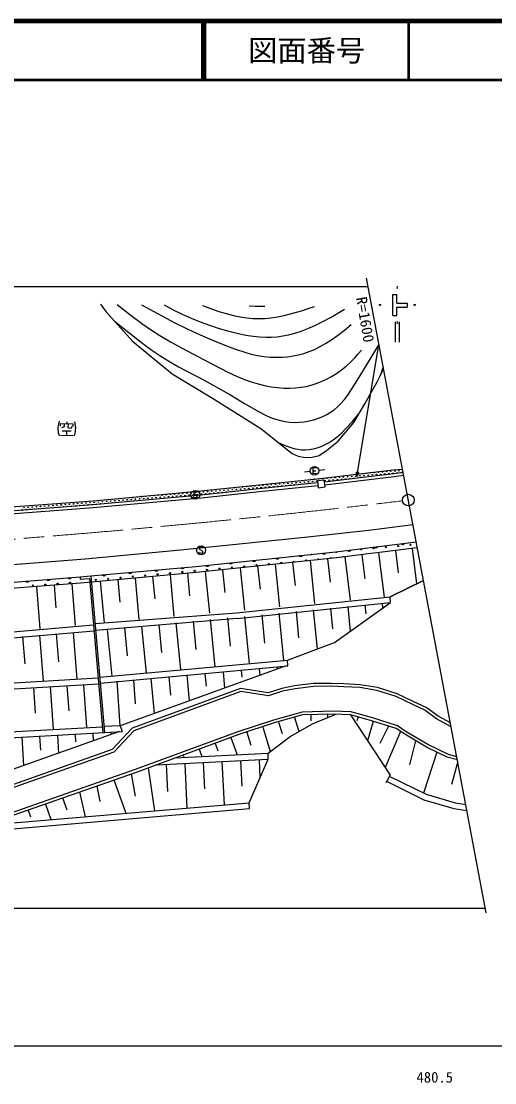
# Model space of a CAD drawing. Units: millimetres, scale not verified. Extents: x 40000 to 680000, y 20000 to 380000.
# Drawn here: x 477871 to 558752, y 198715 to 380000 of the extents above; entities that cross this region are included whole.
import ezdxf
from ezdxf.enums import TextEntityAlignment as Align

# ---------------------------------------------------------------- set-up
doc = ezdxf.new("R2010")
doc.units = ezdxf.units.MM
doc.header["$LTSCALE"] = 1000
doc.linetypes.add('CHAIN', pattern=[18.5, 12, -1.5, 3.5, -1.5])
for name, color, linetype, lineweight in [('M-BGD', 7, 'Continuous', 25), ('M-BMK', 2, 'CHAIN', 13), ('M-TTL', 2, 'Continuous', 140), ('M-TTL-BAND', 7, 'Continuous', 25), ('M-TTL-LINE', 7, 'Continuous', 50)]:
    doc.layers.add(name, color=color, linetype=linetype, lineweight=lineweight)
doc.layers.add('M-TTL-TXT', color=7, linetype='Continuous')
doc.styles.add('ＭＳ ゴシック', font='')
doc.styles.get('ＭＳ ゴシック').set_extended_font_data('MS Gothic')

# ---------------------------------------------------------------- blocks, each defined once
blk = doc.blocks.new('BUHIN4')
at = {"color": 7, "linetype": 'Continuous', "lineweight": 25}
blk.add_lwpolyline([(472, 255), (465, 316), (435, 370), (380, 428), (286, 497), (192, 533), (92, 535), (4, 497), (-49, 430), (-79, 382), (-99, 304), (-81, 240), (111, -192), (108, -273), (77, -366), (18, -435), (-45, -477), (-127, -501), (-241, -460), (-381, -358), (-435, -305), (-473, -236), (-488, -155), (-480, -55)], dxfattribs=at)
blk.add_circle((0, 0), 746, dxfattribs=at)
blk = doc.blocks.new('BUHIN1')
at = {"color": 7, "linetype": 'Continuous', "lineweight": 25}
for radius in [995, 30]:
    blk.add_circle((0, 0), radius, dxfattribs=at)
blk = doc.blocks.new('BUHIN21')
at = {"color": 7, "linetype": 'Continuous', "lineweight": 25}
for p, q in [((-827, 137), (393, -748)), ((692, 953), (507, 698)), ((-1511, -293), (189, -1527)), ((-220, -303), (-665, -916))]:
    blk.add_line(p, q, dxfattribs=at)
for points in [[(-274, 1728), (-496, 1602), (-698, 1452), (-875, 1284), (-1087, 1030), (-1312, 721), (-1461, 477), (-1582, 221), (-1677, -25), (-1746, -299)], [(179, 936), (25, 723), (-111, 600), (-278, 536), (-465, 560), (-650, 611)], [(-625, 926), (-343, 1315), (1356, 81), (1070, -313)], [(1728, 274), (1691, 5), (1599, -197), (1488, -440), (1316, -715), (1092, -1024), (908, -1252), (715, -1428), (521, -1593), (257, -1753)], [(684, 560), (345, 92), (303, 21), (308, -48), (350, -106), (677, -344), (768, -372), (835, -319), (909, -215)]]:
    blk.add_lwpolyline(points, dxfattribs=at)
blk = doc.blocks.new('BUHIN35')
at = {"color": 7, "linetype": 'Continuous', "lineweight": 25}
blk.add_line((-237, 172), (164, -119), dxfattribs=at)
blk.add_lwpolyline([(523, 223), (50, 566), (-488, -174), (-14, -518)], dxfattribs=at)
blk.add_circle((0, 0), 746, dxfattribs=at)
blk = doc.blocks.new('BUHIN38')
at = {"color": 7, "linetype": 'Continuous', "lineweight": 25}
blk.add_lwpolyline([(217, -124), (171, -164), (121, -192), (52, -216), (-11, -214), (-70, -200), (-138, -162), (-180, -117), (-213, -64), (-227, 8), (-229, 65), (-217, 124)], dxfattribs=at)
blk = doc.blocks.new('BUHIN39')
at = {"color": 7, "linetype": 'Continuous', "lineweight": 25}
blk.add_lwpolyline([(218, -122), (173, -162), (123, -190), (55, -215), (-8, -215), (-68, -201), (-135, -163), (-178, -120), (-212, -67), (-228, 5), (-230, 62), (-218, 122)], dxfattribs=at)
blk = doc.blocks.new('BUHIN40')
at = {"color": 7, "linetype": 'Continuous', "lineweight": 25}
blk.add_lwpolyline([(221, -118), (176, -159), (126, -188), (59, -214), (-4, -215), (-64, -202), (-132, -166), (-176, -123), (-210, -70), (-228, 1), (-231, 58), (-221, 118)], dxfattribs=at)
blk = doc.blocks.new('BUHIN44')
at = {"color": 7, "linetype": 'Continuous', "lineweight": 25}
blk.add_lwpolyline([(215, -127), (169, -167), (118, -193), (49, -216), (-14, -214), (-73, -199), (-140, -160), (-181, -115), (-213, -61), (-227, 11), (-228, 68), (-215, 127)], dxfattribs=at)

msp = doc.modelspace()

# ---------------------------------------------------------------- linework, layer by layer
at = {"layer": 'M-BGD'}
for p, q in [((557302, 227721), (536826, 336101)), ((252237, 334677), (537095, 334677)), ((541346, 329749), (541346, 333342)), ((541346, 333342), (542001, 333342)), ((542001, 331844), (542001, 333342)), ((542001, 331844), (543779, 331844)), ((543779, 331844), (543779, 331192)), ((491384, 331662), (492296, 330448)), ((492296, 330448), (496864, 325388)), ((542001, 329749), (542001, 331192)), ((542001, 331192), (543779, 331192)), ((541346, 329749), (542001, 329749)), ((541808, 325210), (541808, 328653)), ((542408, 328653), (542408, 325210)), ((496864, 325388), (503664, 319773)), ((535196, 302223), (538975, 324725)), ((503664, 319773), (510557, 315625)), ((538690, 318411), (539761, 320565)), ((536560, 314686), (538690, 318411)), ((510557, 315625), (518783, 310436)), ((534704, 311452), (536560, 314686)), ((518783, 310436), (524122, 306165)), ((531984, 308267), (534704, 311452)), ((530038, 306668), (531984, 308267)), ((528772, 305865), (530038, 306668)), ((524122, 306165), (525189, 305700)), ((525189, 305700), (526376, 305520)), ((526376, 305520), (527586, 305537)), ((527586, 305537), (528772, 305865)), ((527230, 303128), (526238, 303004)), ((528411, 301875), (541424, 303411)), ((528718, 303313), (529711, 303437)), ((541424, 303411), (542979, 303530)), ((543096, 302915), (541533, 302719)), ((508571, 299785), (528411, 301875)), ((528497, 301192), (517958, 300080)), ((529640, 301641), (528452, 301511)), ((528452, 301511), (528581, 300334)), ((529769, 300464), (529640, 301641)), ((541533, 302719), (529662, 301309)), ((541594, 302203), (529723, 300793)), ((543192, 302404), (541594, 302203)), ((490166, 298107), (508571, 299785)), ((517958, 300080), (508593, 299084)), ((518013, 299563), (508648, 298567)), ((528552, 300675), (518013, 299563)), ((528581, 300334), (529769, 300464)), ((490096, 297398), (452184, 294585)), ((459744, 295848), (490166, 298107)), ((508601, 299084), (490087, 297397)), ((508648, 298567), (490135, 296879)), ((490135, 296879), (452219, 294066)), ((537723, 293156), (544774, 294030)), ((505068, 289705), (526846, 291940)), ((526846, 291940), (537723, 293156)), ((531586, 289398), (545330, 291088)), ((531586, 289398), (545330, 291088)), ((488765, 288209), (505068, 289705)), ((507674, 286899), (531586, 289398)), ((507674, 286899), (531586, 289398)), ((531705, 288355), (507777, 285854)), ((545458, 290046), (531705, 288355)), ((533154, 288533), (534067, 281104)), ((536033, 288887), (536536, 284793)), ((538912, 289241), (539847, 281633)), ((541791, 289595), (542256, 285813)), ((544671, 289949), (545410, 283934)), ((466988, 286514), (477893, 287338)), ((477893, 287338), (488765, 288209)), ((489786, 285260), (507674, 286899)), ((489786, 285260), (507674, 286899)), ((515256, 286636), (516007, 279452)), ((518245, 286948), (518654, 283033)), ((521234, 287261), (521993, 280000)), ((524223, 287573), (524637, 283611)), ((527212, 287885), (527979, 280548)), ((530201, 288198), (530620, 284190)), ((469902, 283703), (487931, 285101)), ((469902, 283703), (487931, 285101)), ((487931, 285101), (489786, 285260)), ((487931, 285101), (489786, 285260)), ((487931, 285101), (487964, 284722)), ((487964, 284722), (489520, 284856)), ((489520, 284856), (491784, 258524)), ((489786, 285260), (492084, 258541)), ((507777, 285854), (489879, 284215)), ((494354, 284624), (494705, 280787)), ((497335, 284898), (497985, 277804)), ((500317, 285171), (500668, 281332)), ((503298, 285444), (503948, 278349)), ((506279, 285717), (506631, 281878)), ((509278, 286011), (510021, 278905)), ((512267, 286323), (512671, 282454)), ((488017, 284054), (469979, 282656)), ((480500, 283472), (481059, 276256)), ((483505, 283705), (483806, 279819)), ((486510, 283938), (487063, 276805)), ((489879, 284215), (488017, 284054)), ((491372, 284351), (492022, 277258)), ((540858, 281726), (546575, 284499)), ((546575, 284499), (540858, 281726)), ((514648, 278988), (540858, 281726)), ((540961, 280731), (540858, 281726)), ((514743, 277992), (540961, 280731)), ((524828, 279201), (525252, 274724)), ((527761, 279479), (528394, 272809)), ((530695, 279758), (531029, 276230)), ((531382, 273927), (540961, 280731)), ((533628, 280036), (534029, 275807)), ((536561, 280314), (536706, 278792)), ((539495, 280592), (539575, 279746)), ((490484, 277141), (514648, 278988)), ((514743, 277992), (490584, 275976)), ((507228, 277532), (507685, 272713)), ((510161, 277810), (510923, 269771)), ((513094, 278088), (513552, 273260)), ((516028, 278367), (516792, 270311)), ((518961, 278645), (519420, 273807)), ((521895, 278923), (522660, 270851)), ((459274, 274263), (490204, 276902)), ((459345, 273265), (490289, 275906)), ((486726, 275608), (487368, 267631)), ((492561, 276141), (493319, 268150)), ((495494, 276419), (495949, 271620)), ((498428, 276698), (499187, 268691)), ((501361, 276976), (501817, 272167)), ((504294, 277254), (505055, 269231)), ((478114, 274915), (478491, 270240)), ((480985, 275146), (481617, 267293)), ((483855, 275377), (484238, 270628)), ((523326, 270913), (531382, 273927)), ((491273, 267962), (523326, 270913)), ((523418, 269917), (523326, 270913)), ((491359, 266966), (523418, 269917)), ((523128, 269890), (494781, 259693)), ((506167, 268329), (506572, 263935)), ((509251, 268613), (509450, 266456)), ((512335, 268897), (512592, 266100)), ((515419, 269181), (515529, 267982)), ((518502, 269464), (518613, 268266)), ((521586, 269748), (521608, 269509)), ((416978, 263494), (490983, 267844)), ((417043, 262497), (491068, 266847)), ((485663, 266529), (485974, 262206)), ((488511, 266697), (489039, 259371)), ((494189, 267312), (494737, 259691)), ((497035, 267517), (497330, 263415)), ((500000, 267761), (500551, 261769)), ((503084, 268045), (503370, 264929)), ((524565, 266496), (522376, 266050)), ((527785, 266886), (524565, 266496)), ((530793, 266918), (527785, 266886)), ((532983, 266845), (530793, 266918)), ((535771, 266699), (532983, 266845)), ((538697, 266199), (535771, 266699)), ((479965, 266195), (480278, 261850)), ((482814, 266362), (483340, 259051)), ((515347, 266041), (496823, 259263)), ((515396, 265526), (497106, 258834)), ((520075, 265287), (515347, 266041)), ((520117, 264775), (515396, 265526)), ((522376, 266050), (520075, 265287)), ((522505, 265566), (520117, 264775)), ((524645, 266002), (522505, 265566)), ((527817, 266387), (524645, 266002)), ((530787, 266418), (527817, 266387)), ((532967, 266345), (530787, 266418)), ((535716, 266201), (532967, 266345)), ((538581, 265711), (535716, 266201)), ((541921, 264685), (538581, 265711)), ((542104, 265151), (538697, 266199)), ((544735, 263318), (541921, 264685)), ((544953, 263768), (542104, 265151)), ((546783, 262367), (544735, 263318)), ((547039, 262800), (544953, 263768)), ((525831, 262022), (520953, 260664)), ((525906, 261524), (521098, 260186)), ((524548, 261107), (525289, 258696)), ((531207, 262159), (525831, 262022)), ((531204, 261659), (525906, 261524)), ((527336, 261554), (527357, 260549)), ((527624, 260022), (531626, 261642)), ((530196, 261613), (530208, 261068)), ((534092, 261547), (531204, 261659)), ((534170, 262045), (531207, 262159)), ((534092, 261547), (540890, 251231)), ((537528, 260592), (534092, 261547)), ((537669, 261072), (534170, 262045)), ((535395, 261161), (535200, 260503)), ((542130, 259683), (537669, 261072)), ((548787, 260891), (546783, 262367)), ((549056, 261314), (547039, 262800)), ((551171, 260174), (549056, 261314)), ((417503, 255355), (491698, 259520)), ((494737, 259691), (491995, 259569)), ((496823, 259263), (493406, 255627)), ((494781, 259693), (495097, 258710)), ((520953, 260664), (514879, 258657)), ((521098, 260186), (515044, 258185)), ((519117, 259437), (520398, 255270)), ((521833, 260272), (522419, 258366)), ((523810, 257855), (527624, 260022)), ((538001, 260387), (537024, 257098)), ((541909, 259228), (537528, 260592)), ((540606, 259614), (539120, 256670)), ((543638, 258646), (542130, 259683)), ((551215, 259582), (548787, 260891)), ((551288, 259555), (551215, 259582)), ((417568, 254357), (495097, 258710)), ((494654, 258685), (466956, 248916)), ((477973, 257748), (478245, 252898)), ((481006, 257919), (481140, 255537)), ((484039, 258089), (484212, 255002)), ((487072, 258259), (487146, 256936)), ((490104, 258429), (490179, 257107)), ((493137, 258600), (493152, 258335)), ((497106, 258834), (493687, 255196)), ((514879, 258657), (497313, 252191)), ((515044, 258185), (497482, 251720)), ((513686, 257685), (514777, 254719)), ((516402, 258602), (517092, 256356)), ((520021, 254984), (523810, 257855)), ((542639, 258726), (540010, 252567)), ((543369, 258225), (541909, 259228)), ((547093, 256019), (543369, 258225)), ((547328, 256461), (543638, 258646)), ((493406, 255627), (436365, 235448)), ((508253, 255685), (508721, 254414)), ((510970, 256685), (511437, 255414)), ((545231, 257122), (544186, 252992)), ((550645, 254326), (547093, 256019)), ((550821, 254796), (547328, 256461)), ((493687, 255196), (436532, 234977)), ((501027, 253025), (520071, 253985)), ((504179, 254185), (520021, 254984)), ((505537, 254685), (505631, 254431)), ((516775, 246533), (520071, 253985)), ((518484, 253905), (518643, 250757)), ((520071, 253985), (520021, 254984)), ((548869, 255173), (546593, 248192)), ((552366, 253850), (550645, 254326)), ((552262, 254397), (550821, 254796)), ((497313, 252191), (437361, 231207)), ((499563, 252509), (500628, 245163)), ((502614, 253105), (502849, 248461)), ((505788, 253265), (506173, 245633)), ((508962, 253425), (509190, 248912)), ((512136, 253585), (512510, 246171)), ((515310, 253745), (515531, 249362)), ((552422, 253554), (551348, 249680)), ((497482, 251720), (437526, 230735)), ((493706, 250447), (495714, 244746)), ((496635, 251478), (497342, 247685)), ((540890, 251231), (540122, 249925)), ((540820, 251033), (547020, 247982)), ((487849, 248384), (488776, 244157)), ((490778, 249415), (491315, 246731)), ((540378, 250136), (546654, 247048)), ((484921, 247352), (485644, 245300)), ((546654, 247048), (551763, 245531)), ((547020, 247982), (551978, 246510)), ((467958, 241386), (516859, 245537)), ((471742, 242711), (516775, 246533)), ((479064, 245290), (479465, 244149)), ((481992, 246321), (482929, 243661)), ((516859, 245537), (516775, 246533)), ((551763, 245531), (553999, 245205)), ((551978, 246510), (553803, 246244)), ((144779, 228523), (557151, 228523))]:
    msp.add_line(p, q, dxfattribs=at)
for points in [[(494234, 331632), (496430, 329924), (498666, 328260), (500101, 327264), (501570, 326318), (503382, 325238), (505226, 324209), (509236, 322091), (513262, 320032), (514622, 319407), (516012, 318835), (517159, 318423), (518333, 318065), (519447, 317794), (520577, 317581), (521636, 317440), (522709, 317358), (523701, 317341), (524699, 317383), (525630, 317482), (526550, 317640), (527419, 317850), (528273, 318119), (529147, 318459), (530000, 318856), (530865, 319326), (531711, 319855), (532550, 320452), (533360, 321103), (534145, 321810), (534891, 322564), (535445, 323183), (535982, 323820)], [(498421, 331588), (501247, 330026), (504102, 328516), (506236, 327466), (508405, 326465), (510809, 325425), (513234, 324441), (514628, 323922), (516044, 323460), (517127, 323163), (518238, 322922), (519295, 322757), (520362, 322651), (521382, 322608), (522412, 322626), (523376, 322701), (524341, 322837), (525244, 323024), (526131, 323268), (527048, 323586), (527954, 323965), (528920, 324439), (529861, 324967), (530894, 325620), (531902, 326329), (533092, 327252), (534245, 328212)], [(502301, 331548), (503822, 330727), (505378, 329957), (506881, 329284), (508409, 328667), (510027, 328079), (511671, 327546), (513319, 327072), (514988, 326654), (516245, 326396), (517508, 326197), (518574, 326086), (519650, 326035), (520605, 326047), (521557, 326119), (522545, 326257), (523535, 326458), (524604, 326739), (525669, 327082), (526849, 327530), (528004, 328033), (529408, 328722), (530788, 329467), (531950, 330129), (533103, 330802)], [(508831, 331479), (510213, 330930), (511633, 330432), (512865, 330060), (514113, 329747), (515243, 329522), (516388, 329356), (517434, 329262), (518479, 329230), (519480, 329260), (520486, 329351), (521634, 329521), (522777, 329752), (524266, 330126), (525759, 330564), (526871, 330916), (527983, 331278)], [(516791, 331396), (517814, 331338), (518848, 331340), (519165, 331352), (519493, 331367)], [(493830, 328750), (496229, 326824), (498658, 324951), (500177, 323850), (501733, 322797), (503222, 321870), (504749, 320990), (509106, 318675), (513491, 316275), (515986, 314744), (518499, 313272), (519469, 312784), (520455, 312355), (521293, 312052), (522148, 311807), (522925, 311645), (523718, 311541), (524528, 311499), (525357, 311518), (526187, 311597), (527023, 311737), (527827, 311933), (528621, 312189), (529362, 312489), (530073, 312843), (530713, 313227), (531322, 313663), (531912, 314166), (532461, 314712), (533069, 315412), (533641, 316163), (534471, 317398), (535255, 318672), (537115, 321724), (538975, 324725)], [(539245, 319526), (539471, 320206), (539700, 320885)], [(521650, 308142), (522690, 307666), (523753, 307245), (524419, 307043), (525097, 306900), (525732, 306831), (526385, 306822), (527071, 306875), (527753, 306989), (528444, 307165), (529125, 307402), (529807, 307706), (530459, 308062), (531157, 308518), (531830, 309029), (532606, 309704), (533340, 310423), (534443, 311627), (535503, 312874), (535529, 312905), (535554, 312935)], [(535209, 302299), (535160, 302971), (535474, 302918), (535209, 302301)], [(535294, 302806), (535272, 302674), (535275, 302809), (535312, 302802), (535272, 302674)]]:
    msp.add_lwpolyline(points, dxfattribs=at)
for points in [[(535196, 302223), (535505, 302932), (535135, 302994)], [(535222, 302375), (535183, 302938), (535442, 302895)], [(535234, 302449), (535206, 302906), (535410, 302872)], [(535247, 302525), (535229, 302873), (535377, 302849)], [(535259, 302598), (535252, 302841), (535345, 302826)]]:
    msp.add_lwpolyline(points, close=True, dxfattribs=at)
for centre, radius in [((536756, 302804), 49.8), ((537462, 302858), 49.8), ((538167, 302912), 49.8), ((538872, 302966), 49.8), ((539577, 303020), 49.8), ((540282, 303073), 49.8), ((540661, 302748), 49.8), ((540987, 303127), 49.8), ((541366, 302802), 49.8), ((541692, 303181), 49.8), ((542071, 302856), 49.8), ((542397, 303235), 49.8), ((521299, 300915), 49.8), ((522004, 300968), 49.8), ((522709, 301022), 49.8), ((523414, 301076), 49.8), ((524119, 301130), 49.8), ((524824, 301184), 49.8), ((525529, 301238), 49.8), ((526235, 301292), 49.8), ((526940, 301345), 49.8), ((527645, 301399), 49.8), ((528350, 301453), 49.8), ((528675, 301833), 49.8), ((529380, 301886), 49.8), ((529760, 301561), 49.8), ((530085, 301940), 49.8), ((530465, 301615), 49.8), ((530790, 301994), 49.8), ((531170, 301668), 49.8), ((531496, 302048), 49.8), ((531875, 301722), 49.8), ((532201, 302102), 49.8), ((532580, 301776), 49.8), ((532906, 302156), 49.8), ((533285, 301830), 49.8), ((533611, 302209), 49.8), ((533990, 301884), 49.8), ((534316, 302263), 49.8), ((535021, 302317), 49.8), ((535726, 302371), 49.8), ((536431, 302425), 49.8), ((537136, 302479), 49.8), ((537841, 302532), 49.8), ((538546, 302586), 49.8), ((539251, 302640), 49.8), ((539956, 302694), 49.8), ((501937, 299081), 49.8), ((502642, 299135), 49.8), ((503347, 299189), 49.8), ((504052, 299243), 49.8), ((504757, 299297), 49.8), ((505462, 299351), 49.8), ((506167, 299404), 49.8), ((506547, 299079), 49.8), ((506872, 299458), 49.8), ((507252, 299133), 49.8), ((507578, 299512), 49.8), ((507957, 299187), 49.8), ((508283, 299566), 49.8), ((508662, 299240), 49.8), ((508988, 299620), 49.8), ((509367, 299294), 49.8), ((509693, 299674), 49.8), ((510072, 299348), 49.8), ((510398, 299727), 49.8), ((510777, 299402), 49.8), ((511103, 299781), 49.8), ((511482, 299456), 49.8), ((511808, 299835), 49.8), ((512513, 299889), 49.8), ((513218, 299943), 49.8), ((513923, 299997), 49.8), ((514628, 300051), 49.8), ((515333, 300104), 49.8), ((516038, 300158), 49.8), ((516364, 300538), 49.8), ((516743, 300212), 49.8), ((517069, 300592), 49.8), ((517448, 300266), 49.8), ((517774, 300645), 49.8), ((518153, 300320), 49.8), ((518479, 300699), 49.8), ((518858, 300374), 49.8), ((519184, 300753), 49.8), ((519563, 300427), 49.8), ((519889, 300807), 49.8), ((520269, 300481), 49.8), ((520594, 300861), 49.8), ((520974, 300535), 49.8), ((521679, 300589), 49.8), ((522384, 300643), 49.8), ((523089, 300697), 49.8), ((523794, 300751), 49.8), ((483280, 297302), 49.8), ((483985, 297356), 49.8), ((484690, 297410), 49.8), ((485395, 297463), 49.8), ((486100, 297517), 49.8), ((486805, 297571), 49.8), ((487510, 297625), 49.8), ((487890, 297299), 49.8), ((488215, 297679), 49.8), ((488595, 297353), 49.8), ((488921, 297733), 49.8), ((489300, 297407), 49.8), ((489626, 297787), 49.8), ((490005, 297461), 49.8), ((490331, 297840), 49.8), ((490710, 297515), 49.8), ((491036, 297894), 49.8), ((491415, 297569), 49.8), ((491741, 297948), 49.8), ((492446, 298002), 49.8), ((493151, 298056), 49.8), ((493856, 298110), 49.8), ((494561, 298163), 49.8), ((495266, 298217), 49.8), ((495971, 298271), 49.8), ((496676, 298325), 49.8), ((497381, 298379), 49.8), ((498086, 298433), 49.8), ((498791, 298487), 49.8), ((499117, 298866), 49.8), ((499496, 298540), 49.8), ((499822, 298920), 49.8), ((500201, 298594), 49.8), ((500527, 298974), 49.8), ((500906, 298648), 49.8), ((501232, 299028), 49.8), ((501612, 298702), 49.8), ((502317, 298756), 49.8), ((503022, 298810), 49.8), ((503727, 298863), 49.8), ((504432, 298917), 49.8), ((505137, 298971), 49.8), ((505842, 299025), 49.8), ((478345, 296925), 49.8), ((479050, 296979), 49.8), ((479429, 296653), 49.8), ((479755, 297033), 49.8), ((480134, 296707), 49.8), ((480460, 297087), 49.8), ((480839, 296761), 49.8), ((481165, 297140), 49.8), ((481544, 296815), 49.8), ((481870, 297194), 49.8), ((482249, 296869), 49.8), ((482575, 297248), 49.8), ((482954, 296922), 49.8), ((483660, 296976), 49.8), ((484365, 297030), 49.8), ((485070, 297084), 49.8), ((485775, 297138), 49.8), ((486480, 297192), 49.8), ((487185, 297246), 49.8), ((538035, 289992), 99.5), ((540148, 290186), 99.5), ((542260, 290379), 99.5), ((544373, 290573), 99.5), ((535923, 289799), 99.5), ((511726, 286517), 99.5), ((513838, 286710), 99.5), ((515951, 286904), 99.5), ((518063, 287097), 99.5), ((520176, 287291), 99.5), ((522288, 287485), 99.5), ((490601, 284582), 99.5), ((492714, 284775), 99.5), ((494826, 284969), 99.5), ((496939, 285162), 99.5), ((499051, 285356), 99.5), ((501164, 285549), 99.5), ((503276, 285743), 99.5), ((505388, 285936), 99.5), ((507501, 286130), 99.5), ((509613, 286323), 99.5), ((479865, 283644), 99.5), ((481981, 283791), 99.5), ((484098, 283938), 99.5), ((486214, 284085), 99.5)]:
    msp.add_circle(centre, radius, dxfattribs=at)
for centre, radius, start, end in [((542109, 334434), 200, 45, 135), ((542109, 334292), 100, 45, 135), ((539209, 331535), 200, 135, 225), ((539351, 331535), 100, 135, 225), ((544866, 331535), 100, 315, 45), ((545008, 331535), 200, 315, 45), ((542109, 328636), 200, 225, 315), ((542109, 328777), 100, 225, 315), ((536051, 302750), 49.8, 154.74776, 38.72331), ((542776, 302909), 49.8, 324.54138, 229.7592), ((525150, 301563), 49.8, 225.91291, 326.10988), ((525855, 301617), 49.8, 199.52345, 352.49935), ((525909, 300912), 49.8, 14.15051, 177.89891), ((526560, 301671), 49.8, 175.98103, 16.04177), ((526614, 300966), 49.8, 39.56126, 152.48816), ((527265, 301725), 49.8, 150.42075, 41.60204), ((527319, 301020), 49.8, 80.5162, 111.53323), ((527970, 301779), 49.8, 104.19771, 87.82509), ((534641, 302643), 49.8, 226.89745, 326.57362), ((534695, 301938), 49.8, 329.31423, 224.23503), ((535346, 302697), 49.8, 190.03793, 3.43314), ((535400, 301992), 49.8, 6.13407, 187.41519), ((536105, 302045), 49.8, 42.63795, 150.91131), ((512187, 299510), 49.8, 305.65096, 246.49459), ((512839, 300268), 49.8, 228.43807, 323.58473), ((512892, 299563), 49.8, 339.54431, 212.60125), ((513544, 300322), 49.8, 201.48688, 350.53591), ((513597, 299617), 49.8, 4.72036, 187.4252), ((514249, 300376), 49.8, 177.90602, 14.11677), ((514302, 299671), 49.8, 29.61586, 162.5297), ((514954, 300430), 49.8, 152.7257, 39.29709), ((515008, 299725), 49.8, 61.40651, 130.73905), ((515659, 300484), 49.8, 112.94673, 79.07607), ((524499, 300804), 49.8, 323.11096, 228.93847), ((525204, 300858), 49.8, 350.37384, 201.67558), ((492066, 298328), 49.8, 255.79383, 294.62596), ((492120, 297622), 49.8, 311.81148, 238.60422), ((492771, 298381), 49.8, 232.44004, 317.97974), ((492825, 297676), 49.8, 328.74906, 221.66664), ((493476, 298435), 49.8, 216.88117, 333.53861), ((493530, 297730), 49.8, 342.52008, 207.89562), ((494182, 298489), 49.8, 203.63126, 346.78852), ((494235, 297784), 49.8, 355.00266, 195.41304), ((494887, 298543), 49.8, 191.35004, 359.06975), ((494940, 297838), 49.8, 7.00502, 183.41068), ((495592, 298597), 49.8, 179.35085, 11.06894), ((495645, 297892), 49.8, 19.0883, 171.3274), ((496297, 298651), 49.8, 167.08294, 23.33685), ((496351, 297946), 49.8, 31.85098, 158.56472), ((497002, 298704), 49.8, 153.86652, 36.55327), ((497056, 297999), 49.8, 46.27684, 144.13886), ((497707, 298758), 49.8, 138.38985, 52.02993), ((497761, 298053), 49.8, 65.148, 125.2677), ((498412, 298812), 49.8, 115.45015, 74.96964), ((477965, 297251), 49.8, 268.78117, 279.71402), ((478019, 296546), 49.8, 290.0303, 258.49514), ((478724, 296599), 49.8, 283.04144, 265.484), ((525360, 288831), 99.5, 242.30221, 309.63233), ((527473, 289025), 99.5, 219.97812, 331.95642), ((529585, 289218), 99.5, 202.61026, 349.32428), ((530738, 288259), 99.5, 3.42009, 188.51453), ((531698, 289412), 99.5, 186.60396, 7.41359), ((532851, 288452), 99.5, 33.02001, 160.9977), ((533810, 289605), 99.5, 145.13781, 48.87974), ((524401, 287678), 99.5, 306.2764, 245.65822), ((526513, 287872), 99.5, 329.7849, 222.14972), ((528626, 288065), 99.5, 347.46153, 204.47309)]:
    msp.add_arc(centre, radius, start, end, dxfattribs=at)
at = {"layer": 'M-BMK'}
msp.add_arc((353132, 1886602), 1599813, 274.00476, 276.81567, dxfattribs=at)
at = {"layer": 'M-TTL'}
msp.add_line((680000, 380000), (40000, 380000), dxfattribs=at)
at = {"layer": 'M-TTL-BAND'}
msp.add_line((40000, 205000), (579000, 205000), dxfattribs=at)
at = {"layer": 'M-TTL-LINE'}
for p, q in [((508747, 380000), (508747, 370000)), ((509247, 380000), (509247, 370000)), ((543997, 380000), (543997, 370000)), ((40000, 370000), (680000, 370000))]:
    msp.add_line(p, q, dxfattribs=at)

# ---------------------------------------------------------------- block references
at = {"layer": 'M-BGD', "rotation": 35.09133}
for name, p in [('BUHIN21', (485628, 310422)), ('BUHIN35', (527974, 303220)), ('BUHIN4', (507612, 299118)), ('BUHIN1', (543984, 298214)), ('BUHIN4', (508581, 289643)), ('BUHIN40', (538458, 290243)), ('BUHIN40', (543039, 290807)), ('BUHIN39', (521623, 288357)), ('BUHIN39', (525608, 288774)), ('BUHIN39', (529593, 289190)), ('BUHIN40', (533877, 289680)), ('BUHIN38', (500966, 286285)), ('BUHIN38', (505438, 286694)), ('BUHIN39', (509667, 287107)), ('BUHIN39', (513652, 287524)), ('BUHIN39', (517638, 287940)), ('BUHIN44', (478917, 284402)), ('BUHIN44', (482522, 284682)), ('BUHIN44', (486128, 284961)), ('BUHIN38', (492022, 285465)), ('BUHIN38', (496494, 285875))]:
    msp.add_blockref(name, p, dxfattribs=at)

# ---------------------------------------------------------------- texts
at = {"layer": 'M-BGD', "style": 'ＭＳ ゴシック', "width": 1.05}
msp.add_text('R=1600', height=1833, rotation=279.6, dxfattribs=at).set_placement((534523, 332682), align=Align.BOTTOM_LEFT)
at = {"layer": 'M-TTL-BAND', "style": 'ＭＳ ゴシック'}
msp.add_text('480.5', height=1833, dxfattribs=at).set_placement((548500, 198195), align=Align.BOTTOM_CENTER)
at = {"layer": 'M-TTL-TXT', "style": 'ＭＳ ゴシック'}
msp.add_text('図面番号', height=3666, dxfattribs=at).set_placement((526622, 375000), align=Align.MIDDLE_CENTER)

doc.saveas('drawing.dxf')
